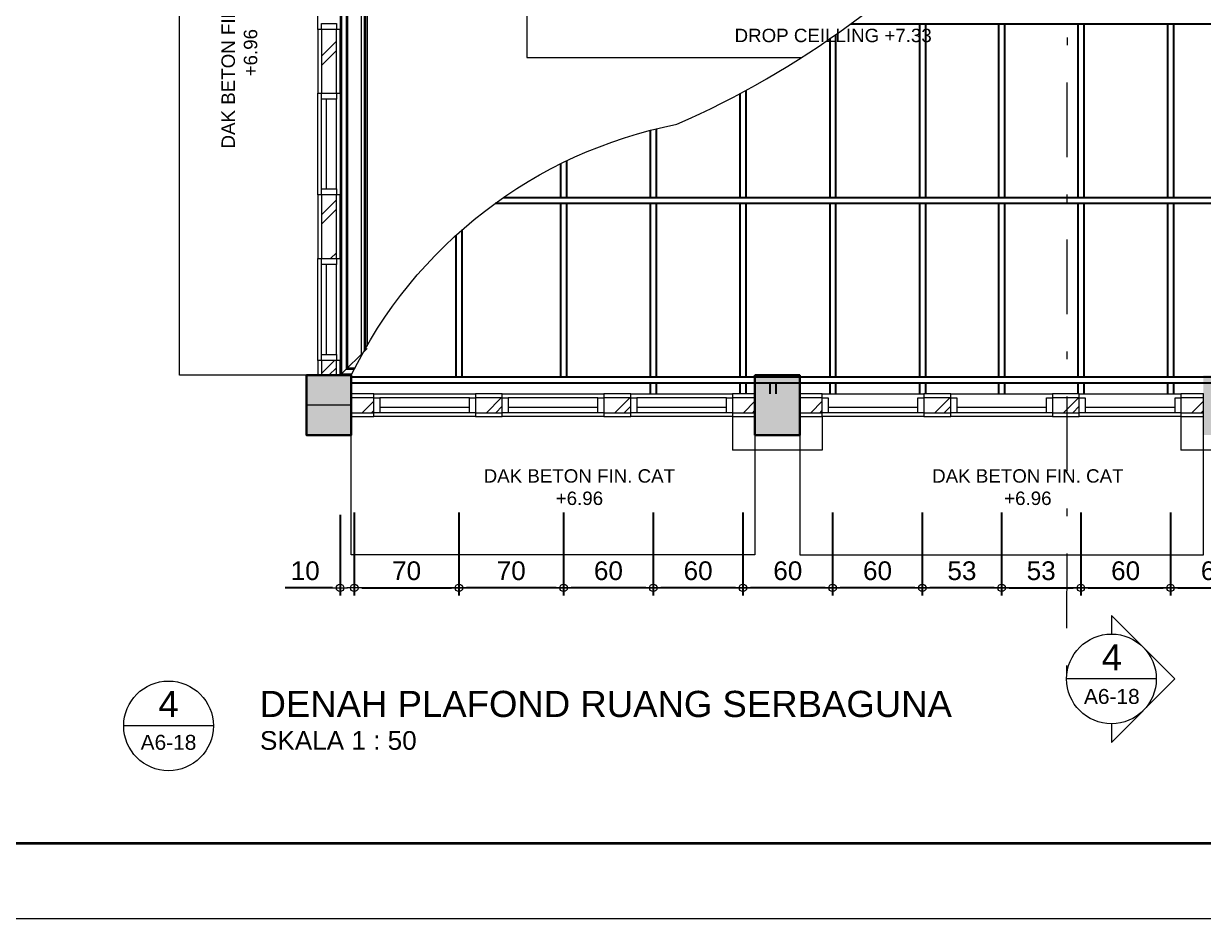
# Model space of a CAD drawing. Header units: millimetres. Extents: x -11 to 1625, y -267 to 180.
# Drawn here: x 1114.61 to 1130.4, y -157 to -145.03 of the extents above; entities that cross this region are included whole.
import ezdxf
from ezdxf.enums import TextEntityAlignment as Align

# ---------------------------------------------------------------- set-up
doc = ezdxf.new("R2010")
doc.units = ezdxf.units.MM
doc.linetypes.add('DASHDOT', pattern=[1, 0.5, -0.25, 0, -0.25])
for name, color, linetype, lineweight in [('ars', 11, 'Continuous', 5), ('atap', 7, 'Continuous', 20), ('dinding', 5, 'Continuous', 15), ('GRS KOP', 1, 'Continuous', 35), ('KOLOM', 1, 'Continuous', 30), ('kop', 7, 'Continuous', 20), ('kus', 63, 'Continuous', 15), ('lan', 7, 'Continuous', 15), ('not', 7, 'Continuous', 20), ('pla', 213, 'Continuous', 15), ('sol kol', 8, 'Continuous', 0), ('u', 6, 'Continuous', 20)]:
    doc.layers.add(name, color=color, linetype=linetype, lineweight=lineweight)
doc.layers.add('BESI', color=10, linetype='Continuous')
doc.styles.add('aku', font='arial.ttf')
doc.styles.add('BARU', font='complex.shx')
doc.styles.add('S', font='SIMPLEX', dxfattribs={"width": 1.1})
doc.styles.get("Standard").update_dxf_attribs({"font": 'ARIALUNI.TTF'})
doc.dimstyles.new('SK-50', dxfattribs={"dimtxt": 0.25, "dimasz": 0.1, "dimexe": 0.1, "dimexo": 0, "dimgap": 0.1, "dimtad": 1, "dimdec": 0, "dimlfac": 50, "dimzin": 12, "dimdsep": 46, "dimtxsty": 'Standard', "dimblk": 'BULAT', "dimcen": 0.1, "dimadec": 0, "dimazin": 3, "dimtfac": 1, "dimtdec": 0, "dimtix": 1, "dimtofl": 0, "dimtmove": 0, "dimatfit": 3, "dimldrblk": 'BULAT', "dimfxl": 0, "dimtolj": 1, "dimtzin": 0, "dimarcsym": 0})
pattern_1 = [(45, (1117.6954, -202.93754), (-0.3535534, 0.3535534), []), (45, (1117.8204, -202.93754), (-0.3535534, 0.3535534), [])]

# ---------------------------------------------------------------- blocks, each defined once
blk = doc.blocks.new('kop')
at = {"layer": 'GRS KOP'}
blk.add_lwpolyline([(1, 54), (83, 54), (83, 1), (1, 1)], close=True, dxfattribs=at)
at = {"layer": 'kop', "color": 7}
blk.add_line((0, 0), (84, 0), dxfattribs=at)
at = {"layer": 'kop', "style": 'BARU', "flags": 4}
for p, height in [((73.8, 5.4), 0.35), ((80.303, 5.382), 0.25), ((73.8, 4.9), 0.35), ((80.303, 4.882), 0.25), ((73.8, 4.4), 0.35), ((80.303, 4.382), 0.25)]:
    blk.add_attdef('-', p, '', height=height, dxfattribs=at)
at = {"layer": 'kop', "flags": 4}
for tag, p in [('AR-00', (78.057, 2.648)), ('00', (81.238, 2.647))]:
    blk.add_attdef(tag, text='', height=0.35, dxfattribs=at).set_placement(p, align=Align.MIDDLE)
blk = doc.blocks.new('Ndtpd')
blk.add_line((0.747, 0), (-0.747, 0))
blk.add_circle((0, 0), 0.747)
at = {"flags": 4}
for tag, height, p in [('NO', 0.5, (0, 0.148)), ('NOLBR', 0.3, (0, -0.398))]:
    blk.add_attdef(tag, text='', height=height, dxfattribs=at).set_placement(p, align=Align.CENTER)
for tag, p, height in [('NDTPD', (1.516, 0.148), 0.5), ('SKALA', (1.523, -0.398), 0.3)]:
    blk.add_attdef(tag, p, '', height=height, dxfattribs=at)
blk = doc.blocks.new('K1')
at = {"layer": 'KOLOM'}
blk.add_lwpolyline([(0.2, 0.15), (-0.2, 0.15), (-0.2, -0.15), (0.2, -0.15), (0.2, 0.15)], dxfattribs=at)
blk = doc.blocks.new('Npkn')
for p, q in [((0, 0.849), (0.849, 0)), ((0, 0.849), (0, 0.6)), ((0.6, 0), (-0.6, 0)), ((0, -0.849), (0.849, 0)), ((0, -0.6), (0, -0.849))]:
    blk.add_line(p, q)
blk.add_circle((0, 0), 0.6)
at = {"color": 5, "style": 'S', "width": 0.75, "flags": 4}
blk.add_attdef('NO', text='', height=0.3, dxfattribs=at).set_placement((0.005, 0.113), align=Align.CENTER)
at = {"style": 'S', "width": 0.75, "flags": 4}
blk.add_attdef('NOLBR', text='', height=0.2, dxfattribs=at).set_placement((0.005, -0.334), align=Align.CENTER)
blk = doc.blocks.new('BULAT')
for p, q in [((-1, 0), (1, 0)), ((0, -1), (0, 1))]:
    blk.add_line(p, q)
blk.add_circle((0, 0), 0.5)
blk = doc.blocks.new('*D3208')
at = {"layer": 'Defpoints', "color": 0, "ltscale": 0.15}
for p in [(1129.955, -151.573), (1131.155, -151.573), (1131.155, -152.58)]:
    blk.add_point(p, dxfattribs=at)
at = {"layer": 'u', "color": 0, "lineweight": -2, "ltscale": 0.15}
for p, q in [((1129.955, -151.573), (1129.955, -152.68)), ((1131.155, -151.573), (1131.155, -152.68)), ((1130.055, -152.58), (1131.055, -152.58))]:
    blk.add_line(p, q, dxfattribs=at)
at = {"layer": 'u', "color": 0, "lineweight": -2, "ltscale": 0.15, "xscale": 0.1, "yscale": 0.1, "zscale": 0.1, "rotation": 180}
blk.add_blockref('BULAT', (1129.955, -152.58), dxfattribs=at)
at = {"layer": 'u', "color": 0, "lineweight": -2, "ltscale": 0.15, "xscale": 0.1, "yscale": 0.1, "zscale": 0.1}
blk.add_blockref('BULAT', (1131.155, -152.58), dxfattribs=at)
at = {"layer": 'u', "color": 0, "ltscale": 0.15, "insert": (1130.555, -152.352), "char_height": 0.25, "attachment_point": 5}
blk.add_mtext('\\A1;60', dxfattribs=at)
blk = doc.blocks.new('*D3209')
at = {"layer": 'Defpoints', "color": 0, "ltscale": 0.15}
for p in [(1128.755, -151.573), (1129.955, -151.573), (1129.955, -152.58)]:
    blk.add_point(p, dxfattribs=at)
at = {"layer": 'u', "color": 0, "lineweight": -2, "ltscale": 0.15}
for p, q in [((1128.755, -151.573), (1128.755, -152.68)), ((1129.955, -151.573), (1129.955, -152.68)), ((1128.855, -152.58), (1129.855, -152.58))]:
    blk.add_line(p, q, dxfattribs=at)
at = {"layer": 'u', "color": 0, "lineweight": -2, "ltscale": 0.15, "xscale": 0.1, "yscale": 0.1, "zscale": 0.1, "rotation": 180}
blk.add_blockref('BULAT', (1128.755, -152.58), dxfattribs=at)
at = {"layer": 'u', "color": 0, "lineweight": -2, "ltscale": 0.15, "xscale": 0.1, "yscale": 0.1, "zscale": 0.1}
blk.add_blockref('BULAT', (1129.955, -152.58), dxfattribs=at)
at = {"layer": 'u', "color": 0, "ltscale": 0.15, "insert": (1129.355, -152.352), "char_height": 0.25, "attachment_point": 5}
blk.add_mtext('\\A1;60', dxfattribs=at)
blk = doc.blocks.new('*D3210')
at = {"layer": 'Defpoints', "color": 0, "ltscale": 0.15}
for p in [(1127.695, -151.573), (1128.755, -151.573), (1128.755, -152.58)]:
    blk.add_point(p, dxfattribs=at)
at = {"layer": 'u', "color": 0, "lineweight": -2, "ltscale": 0.15}
for p, q in [((1127.695, -151.573), (1127.695, -152.68)), ((1128.755, -151.573), (1128.755, -152.68)), ((1127.795, -152.58), (1128.655, -152.58))]:
    blk.add_line(p, q, dxfattribs=at)
at = {"layer": 'u', "color": 0, "lineweight": -2, "ltscale": 0.15, "xscale": 0.1, "yscale": 0.1, "zscale": 0.1, "rotation": 180}
blk.add_blockref('BULAT', (1127.695, -152.58), dxfattribs=at)
at = {"layer": 'u', "color": 0, "lineweight": -2, "ltscale": 0.15, "xscale": 0.1, "yscale": 0.1, "zscale": 0.1}
blk.add_blockref('BULAT', (1128.755, -152.58), dxfattribs=at)
at = {"layer": 'u', "color": 0, "ltscale": 0.15, "insert": (1128.225, -152.352), "char_height": 0.25, "attachment_point": 5}
blk.add_mtext('\\A1;53', dxfattribs=at)
blk = doc.blocks.new('*D3213')
at = {"layer": 'Defpoints', "color": 0, "ltscale": 0.15}
for p in [(1119.035, -151.573), (1120.435, -151.573), (1120.435, -152.58)]:
    blk.add_point(p, dxfattribs=at)
at = {"layer": 'u', "color": 0, "lineweight": -2, "ltscale": 0.15}
for p, q in [((1119.035, -151.573), (1119.035, -152.68)), ((1120.435, -151.573), (1120.435, -152.68)), ((1119.135, -152.58), (1120.335, -152.58))]:
    blk.add_line(p, q, dxfattribs=at)
at = {"layer": 'u', "color": 0, "lineweight": -2, "ltscale": 0.15, "xscale": 0.1, "yscale": 0.1, "zscale": 0.1, "rotation": 180}
blk.add_blockref('BULAT', (1119.035, -152.58), dxfattribs=at)
at = {"layer": 'u', "color": 0, "lineweight": -2, "ltscale": 0.15, "xscale": 0.1, "yscale": 0.1, "zscale": 0.1}
blk.add_blockref('BULAT', (1120.435, -152.58), dxfattribs=at)
at = {"layer": 'u', "color": 0, "ltscale": 0.15, "insert": (1119.735, -152.352), "char_height": 0.25, "attachment_point": 5}
blk.add_mtext('\\A1;70', dxfattribs=at)
blk = doc.blocks.new('*D3214')
at = {"layer": 'Defpoints', "color": 0, "ltscale": 0.15}
for p in [(1120.435, -151.573), (1121.835, -151.573), (1120.435, -152.58)]:
    blk.add_point(p, dxfattribs=at)
at = {"layer": 'u', "color": 0, "lineweight": -2, "ltscale": 0.15}
for p, q in [((1120.435, -151.573), (1120.435, -152.68)), ((1121.835, -151.573), (1121.835, -152.68)), ((1121.735, -152.58), (1120.535, -152.58))]:
    blk.add_line(p, q, dxfattribs=at)
at = {"layer": 'u', "color": 0, "lineweight": -2, "ltscale": 0.15, "xscale": 0.1, "yscale": 0.1, "zscale": 0.1, "rotation": 180}
blk.add_blockref('BULAT', (1120.435, -152.58), dxfattribs=at)
at = {"layer": 'u', "color": 0, "lineweight": -2, "ltscale": 0.15, "xscale": 0.1, "yscale": 0.1, "zscale": 0.1}
blk.add_blockref('BULAT', (1121.835, -152.58), dxfattribs=at)
at = {"layer": 'u', "color": 0, "ltscale": 0.15, "insert": (1121.135, -152.352), "char_height": 0.25, "attachment_point": 5}
blk.add_mtext('\\A1;70', dxfattribs=at)
blk = doc.blocks.new('*D3215')
at = {"layer": 'Defpoints', "color": 0, "ltscale": 0.15}
for p in [(1121.835, -151.573), (1123.035, -151.573), (1121.835, -152.58)]:
    blk.add_point(p, dxfattribs=at)
at = {"layer": 'u', "color": 0, "lineweight": -2, "ltscale": 0.15}
for p, q in [((1121.835, -151.573), (1121.835, -152.68)), ((1123.035, -151.573), (1123.035, -152.68)), ((1122.935, -152.58), (1121.935, -152.58))]:
    blk.add_line(p, q, dxfattribs=at)
at = {"layer": 'u', "color": 0, "lineweight": -2, "ltscale": 0.15, "xscale": 0.1, "yscale": 0.1, "zscale": 0.1, "rotation": 180}
blk.add_blockref('BULAT', (1121.835, -152.58), dxfattribs=at)
at = {"layer": 'u', "color": 0, "lineweight": -2, "ltscale": 0.15, "xscale": 0.1, "yscale": 0.1, "zscale": 0.1}
blk.add_blockref('BULAT', (1123.035, -152.58), dxfattribs=at)
at = {"layer": 'u', "color": 0, "ltscale": 0.15, "insert": (1122.435, -152.352), "char_height": 0.25, "attachment_point": 5}
blk.add_mtext('\\A1;60', dxfattribs=at)
blk = doc.blocks.new('*D3216')
at = {"layer": 'Defpoints', "color": 0, "ltscale": 0.15}
for p in [(1123.035, -151.573), (1124.235, -151.573), (1123.035, -152.58)]:
    blk.add_point(p, dxfattribs=at)
at = {"layer": 'u', "color": 0, "lineweight": -2, "ltscale": 0.15}
for p, q in [((1123.035, -151.573), (1123.035, -152.68)), ((1124.235, -151.573), (1124.235, -152.68)), ((1124.135, -152.58), (1123.135, -152.58))]:
    blk.add_line(p, q, dxfattribs=at)
at = {"layer": 'u', "color": 0, "lineweight": -2, "ltscale": 0.15, "xscale": 0.1, "yscale": 0.1, "zscale": 0.1, "rotation": 180}
blk.add_blockref('BULAT', (1123.035, -152.58), dxfattribs=at)
at = {"layer": 'u', "color": 0, "lineweight": -2, "ltscale": 0.15, "xscale": 0.1, "yscale": 0.1, "zscale": 0.1}
blk.add_blockref('BULAT', (1124.235, -152.58), dxfattribs=at)
at = {"layer": 'u', "color": 0, "ltscale": 0.15, "insert": (1123.635, -152.352), "char_height": 0.25, "attachment_point": 5}
blk.add_mtext('\\A1;60', dxfattribs=at)
blk = doc.blocks.new('*D3217')
at = {"layer": 'Defpoints', "color": 0, "ltscale": 0.15}
for p in [(1124.235, -151.573), (1125.435, -151.573), (1124.235, -152.58)]:
    blk.add_point(p, dxfattribs=at)
at = {"layer": 'u', "color": 0, "lineweight": -2, "ltscale": 0.15}
for p, q in [((1124.235, -151.573), (1124.235, -152.68)), ((1125.435, -151.573), (1125.435, -152.68)), ((1125.335, -152.58), (1124.335, -152.58))]:
    blk.add_line(p, q, dxfattribs=at)
at = {"layer": 'u', "color": 0, "lineweight": -2, "ltscale": 0.15, "xscale": 0.1, "yscale": 0.1, "zscale": 0.1, "rotation": 180}
blk.add_blockref('BULAT', (1124.235, -152.58), dxfattribs=at)
at = {"layer": 'u', "color": 0, "lineweight": -2, "ltscale": 0.15, "xscale": 0.1, "yscale": 0.1, "zscale": 0.1}
blk.add_blockref('BULAT', (1125.435, -152.58), dxfattribs=at)
at = {"layer": 'u', "color": 0, "ltscale": 0.15, "insert": (1124.835, -152.352), "char_height": 0.25, "attachment_point": 5}
blk.add_mtext('\\A1;60', dxfattribs=at)
blk = doc.blocks.new('*D3211')
at = {"layer": 'Defpoints', "color": 0, "ltscale": 0.15}
for p in [(1125.435, -151.573), (1126.635, -151.573), (1125.435, -152.58)]:
    blk.add_point(p, dxfattribs=at)
at = {"layer": 'u', "color": 0, "lineweight": -2, "ltscale": 0.15}
for p, q in [((1125.435, -151.573), (1125.435, -152.68)), ((1126.635, -151.573), (1126.635, -152.68)), ((1126.535, -152.58), (1125.535, -152.58))]:
    blk.add_line(p, q, dxfattribs=at)
at = {"layer": 'u', "color": 0, "lineweight": -2, "ltscale": 0.15, "xscale": 0.1, "yscale": 0.1, "zscale": 0.1, "rotation": 180}
blk.add_blockref('BULAT', (1125.435, -152.58), dxfattribs=at)
at = {"layer": 'u', "color": 0, "lineweight": -2, "ltscale": 0.15, "xscale": 0.1, "yscale": 0.1, "zscale": 0.1}
blk.add_blockref('BULAT', (1126.635, -152.58), dxfattribs=at)
at = {"layer": 'u', "color": 0, "ltscale": 0.15, "insert": (1126.035, -152.352), "char_height": 0.25, "attachment_point": 5}
blk.add_mtext('\\A1;60', dxfattribs=at)
blk = doc.blocks.new('*D3212')
at = {"layer": 'Defpoints', "color": 0, "ltscale": 0.15}
for p in [(1126.635, -151.573), (1127.695, -151.573), (1126.635, -152.58)]:
    blk.add_point(p, dxfattribs=at)
at = {"layer": 'u', "color": 0, "lineweight": -2, "ltscale": 0.15}
for p, q in [((1126.635, -151.573), (1126.635, -152.68)), ((1127.695, -151.573), (1127.695, -152.68)), ((1127.595, -152.58), (1126.735, -152.58))]:
    blk.add_line(p, q, dxfattribs=at)
at = {"layer": 'u', "color": 0, "lineweight": -2, "ltscale": 0.15, "xscale": 0.1, "yscale": 0.1, "zscale": 0.1, "rotation": 180}
blk.add_blockref('BULAT', (1126.635, -152.58), dxfattribs=at)
at = {"layer": 'u', "color": 0, "lineweight": -2, "ltscale": 0.15, "xscale": 0.1, "yscale": 0.1, "zscale": 0.1}
blk.add_blockref('BULAT', (1127.695, -152.58), dxfattribs=at)
at = {"layer": 'u', "color": 0, "ltscale": 0.15, "insert": (1127.165, -152.352), "char_height": 0.25, "attachment_point": 5}
blk.add_mtext('\\A1;53', dxfattribs=at)
blk = doc.blocks.new('*D3219')
at = {"layer": 'Defpoints', "color": 0, "ltscale": 0.15}
for p in [(1118.845, -151.604), (1119.035, -151.573), (1118.845, -152.58)]:
    blk.add_point(p, dxfattribs=at)
at = {"layer": 'u', "color": 0, "lineweight": -2, "ltscale": 0.15}
for p, q in [((1118.845, -151.604), (1118.845, -152.68)), ((1119.035, -151.573), (1119.035, -152.68)), ((1118.745, -152.58), (1118.111, -152.58)), ((1119.135, -152.58), (1119.235, -152.58))]:
    blk.add_line(p, q, dxfattribs=at)
at = {"layer": 'u', "color": 0, "lineweight": -2, "ltscale": 0.15, "xscale": 0.1, "yscale": 0.1, "zscale": 0.1}
blk.add_blockref('BULAT', (1118.845, -152.58), dxfattribs=at)
at = {"layer": 'u', "color": 0, "lineweight": -2, "ltscale": 0.15, "xscale": 0.1, "yscale": 0.1, "zscale": 0.1, "rotation": 180}
blk.add_blockref('BULAT', (1119.035, -152.58), dxfattribs=at)
at = {"layer": 'u', "color": 0, "ltscale": 0.15, "insert": (1118.378, -152.352), "char_height": 0.25, "attachment_point": 5}
blk.add_mtext('\\A1;10', dxfattribs=at)

msp = doc.modelspace()

# ---------------------------------------------------------------- hatches: boundary and pattern name
at = {"layer": 'ars'}
h = msp.add_hatch(dxfattribs=at)
h.set_pattern_fill('TEMBOK', color=256, scale=0.5)
h.set_pattern_definition(pattern_1)
h.paths.add_polyline_path([(1118.7954249, -145.9637465), (1118.7954249, -145.1104131), (1118.5954249, -145.1104131), (1118.5954249, -145.9637465)])
h = msp.add_hatch(dxfattribs=at)
h.set_pattern_fill('TEMBOK', color=256, scale=0.5)
h.set_pattern_definition(pattern_1)
h.paths.add_polyline_path([(1118.7954249, -148.1770798), (1118.7954249, -147.3237465), (1118.5954249, -147.3237465), (1118.5954249, -148.1770798)])
h = msp.add_hatch(dxfattribs=at)
h.set_pattern_fill('TEMBOK', color=256, scale=0.5)
h.set_pattern_definition(pattern_1)
h.paths.add_polyline_path([(1118.7954249, -149.7370798), (1118.7954249, -149.5370798), (1118.5954249, -149.5370798), (1118.5954249, -149.7370798)])
h = msp.add_hatch(dxfattribs=at)
h.set_pattern_fill('TEMBOK', color=256, scale=0.5)
h.set_pattern_definition([(45, (1110.4354, -153.2871), (-0.353553, 0.353553), []), (45, (1110.5604, -153.2871), (-0.353553, 0.353553), [])])
h.paths.add_polyline_path([(1119.2954249, -150.0370798), (1118.9954249, -150.0370798), (1118.9954249, -150.2370798), (1119.2954249, -150.2370798)])
h = msp.add_hatch(dxfattribs=at)
h.set_pattern_fill('TEMBOK', color=256, scale=0.5)
h.set_pattern_definition([(45, (1112.0954, -153.2871), (-0.353553, 0.353553), []), (45, (1112.2204, -153.2871), (-0.353553, 0.353553), [])])
h.paths.add_polyline_path([(1121.0154249, -150.0370798), (1120.6554249, -150.0370798), (1120.6554249, -150.2370798), (1121.0154249, -150.2370798)])
h = msp.add_hatch(dxfattribs=at)
h.set_pattern_fill('TEMBOK', color=256, scale=0.5)
h.set_pattern_definition([(45, (1113.8154, -153.2871), (-0.353553, 0.353553), []), (45, (1113.9404, -153.2871), (-0.353553, 0.353553), [])])
h.paths.add_polyline_path([(1122.7354249, -150.0370798), (1122.3754249, -150.0370798), (1122.3754249, -150.2370798), (1122.7354249, -150.2370798)])
h = msp.add_hatch(dxfattribs=at)
h.set_pattern_fill('TEMBOK', color=256, scale=0.5)
h.set_pattern_definition([(45, (1115.5354, -153.2871), (-0.353553, 0.353553), []), (45, (1115.6604, -153.2871), (-0.353553, 0.353553), [])])
h.paths.add_polyline_path([(1124.3954249, -150.0370798), (1124.0954249, -150.0370798), (1124.0954249, -150.2370798), (1124.3954249, -150.2370798)])
h = msp.add_hatch(dxfattribs=at)
h.set_pattern_fill('TEMBOK', color=256, scale=0.5)
h.set_pattern_definition([(45, (1116.4354, -153.2871), (-0.353553, 0.353553), []), (45, (1116.5604, -153.2871), (-0.353553, 0.353553), [])])
h.paths.add_polyline_path([(1125.2954249, -150.0370798), (1124.9954249, -150.0370798), (1124.9954249, -150.2370798), (1125.2954249, -150.2370798)])
h = msp.add_hatch(dxfattribs=at)
h.set_pattern_fill('TEMBOK', color=256, scale=0.5)
h.set_pattern_definition([(45, (1118.0954, -153.2871), (-0.353553, 0.353553), []), (45, (1118.2204, -153.2871), (-0.353553, 0.353553), [])])
h.paths.add_polyline_path([(1127.0154249, -150.0370798), (1126.6554249, -150.0370798), (1126.6554249, -150.2370798), (1127.0154249, -150.2370798)])
h = msp.add_hatch(dxfattribs=at)
h.set_pattern_fill('TEMBOK', color=256, scale=0.5)
h.set_pattern_definition([(45, (1119.8154, -153.2871), (-0.353553, 0.353553), []), (45, (1119.9404, -153.2871), (-0.353553, 0.353553), [])])
h.paths.add_polyline_path([(1128.7354249, -150.0370798), (1128.3754249, -150.0370798), (1128.3754249, -150.2370798), (1128.7354249, -150.2370798)])
h = msp.add_hatch(dxfattribs=at)
h.set_pattern_fill('TEMBOK', color=256, scale=0.5)
h.set_pattern_definition([(45, (1121.5354, -153.2871), (-0.353553, 0.353553), []), (45, (1121.6604, -153.2871), (-0.353553, 0.353553), [])])
h.paths.add_polyline_path([(1130.3954249, -150.0370798), (1130.0954249, -150.0370798), (1130.0954249, -150.2370798), (1130.3954249, -150.2370798)])
at = {"layer": 'sol kol'}
for points in [[(1118.3954249, -149.7370798), (1118.3954249, -150.5370798), (1118.9954249, -150.5370798), (1118.9954249, -149.7370798)], [(1124.3954249, -149.7370798), (1124.3954249, -150.5370798), (1124.9954249, -150.5370798), (1124.9954249, -149.7370798)], [(1130.3954249, -149.7370798), (1130.3954249, -150.5370798), (1130.9954249, -150.5370798), (1130.9954249, -149.7370798)]]:
    msp.add_hatch(color=256, dxfattribs=at).paths.add_polyline_path(points)

# ---------------------------------------------------------------- linework, layer by layer
at = {"layer": 'ars'}
for points in [[(1118.7954249, -145.9637465), (1118.7954249, -145.1104131), (1118.5954249, -145.1104131), (1118.5954249, -145.9637465)], [(1118.7954249, -148.1770798), (1118.7954249, -147.3237465), (1118.5954249, -147.3237465), (1118.5954249, -148.1770798)], [(1118.7954249, -149.7370798), (1118.7954249, -149.5370798), (1118.5954249, -149.5370798), (1118.5954249, -149.7370798)], [(1119.2954249, -150.0370798), (1118.9954249, -150.0370798), (1118.9954249, -150.2370798), (1119.2954249, -150.2370798)], [(1121.0154249, -150.0370798), (1120.6554249, -150.0370798), (1120.6554249, -150.2370798), (1121.0154249, -150.2370798)], [(1122.7354249, -150.0370798), (1122.3754249, -150.0370798), (1122.3754249, -150.2370798), (1122.7354249, -150.2370798)], [(1124.3954249, -150.0370798), (1124.0954249, -150.0370798), (1124.0954249, -150.2370798), (1124.3954249, -150.2370798)], [(1125.2954249, -150.0370798), (1124.9954249, -150.0370798), (1124.9954249, -150.2370798), (1125.2954249, -150.2370798)], [(1127.0154249, -150.0370798), (1126.6554249, -150.0370798), (1126.6554249, -150.2370798), (1127.0154249, -150.2370798)], [(1128.7354249, -150.0370798), (1128.3754249, -150.0370798), (1128.3754249, -150.2370798), (1128.7354249, -150.2370798)], [(1130.3954249, -150.0370798), (1130.0954249, -150.0370798), (1130.0954249, -150.2370798), (1130.3954249, -150.2370798)]]:
    msp.add_lwpolyline(points, close=True, dxfattribs=at)
at = {"layer": 'atap'}
for points in [[(1118.5454249, -149.7370798), (1116.6954249, -149.7370798), (1116.6954249, -141.5370798), (1118.5454249, -141.5370798)], [(1124.3954249, -150.2870798), (1124.3954249, -152.1370798), (1118.9954249, -152.1370798), (1118.9954249, -150.2870798)], [(1124.9954249, -150.2870798), (1124.9954249, -152.1370798), (1130.3954249, -152.1370798), (1130.3954249, -150.2870798)]]:
    msp.add_lwpolyline(points, dxfattribs=at)
at = {"layer": 'BESI'}
for p, q in [((1125.6786889, -145.0370798), (1136.5454249, -145.0370798)), ((1121.035006, -147.3570798), (1136.5454249, -147.3570798)), ((1120.9219985, -147.4370798), (1136.5454249, -147.4370798)), ((1118.9954249, -149.7570798), (1136.5454249, -149.7570798)), ((1118.9954249, -149.8370798), (1136.5454249, -149.8370798))]:
    msp.add_line(p, q, dxfattribs=at)
for points in [[(1126.5954249, -145.0370798), (1126.5954249, -147.3570798)], [(1126.6754249, -145.0370798), (1126.6754249, -147.3570798)], [(1127.6554249, -145.0370798), (1127.6554249, -147.3570798)], [(1127.7354249, -145.0370798), (1127.7354249, -147.3570798)], [(1128.7154249, -145.0370798), (1128.7154249, -147.3570798)], [(1128.7954249, -145.0370798), (1128.7954249, -147.3570798)], [(1129.9154249, -145.0370798), (1129.9154249, -147.3570798)], [(1129.9954249, -145.0370798), (1129.9954249, -147.3570798)], [(1125.4754249, -145.1829885), (1125.4754249, -147.3570798)], [(1125.3954249, -145.2387171), (1125.3954249, -147.3570798)], [(1124.1954249, -145.9699641), (1124.1954249, -147.3570798)], [(1124.2754249, -145.9269037), (1124.2754249, -147.3570798)], [(1122.9954249, -146.4610029), (1122.9954249, -147.3570798)], [(1123.0754249, -146.4409172), (1123.0754249, -147.3570798)], [(1121.7954249, -146.9084924), (1121.7954249, -147.3570798)], [(1121.8754249, -146.8694576), (1121.8754249, -147.3570798)], [(1121.7954249, -147.4370798), (1121.7954249, -149.7570798)], [(1121.8754249, -147.4370798), (1121.8754249, -149.7570798)], [(1122.9954249, -147.4370798), (1122.9954249, -149.7570798)], [(1123.0754249, -147.4370798), (1123.0754249, -149.7570798)], [(1124.1954249, -147.4370798), (1124.1954249, -149.7570798)], [(1124.2754249, -147.4370798), (1124.2754249, -149.7570798)], [(1125.3954249, -147.4370798), (1125.3954249, -149.7570798)], [(1125.4754249, -147.4370798), (1125.4754249, -149.7570798)], [(1126.5954249, -147.4370798), (1126.5954249, -149.7570798)], [(1126.6754249, -147.4370798), (1126.6754249, -149.7570798)], [(1127.6554249, -147.4370798), (1127.6554249, -149.7570798)], [(1127.7354249, -147.4370798), (1127.7354249, -149.7570798)], [(1128.7154249, -147.4370798), (1128.7154249, -149.7570798)], [(1128.7954249, -147.4370798), (1128.7954249, -149.7570798)], [(1129.9154249, -147.4370798), (1129.9154249, -149.7570798)], [(1129.9954249, -147.4370798), (1129.9954249, -149.7570798)], [(1120.3954249, -147.8650186), (1120.3954249, -149.7570798)], [(1120.4754249, -147.7935874), (1120.4754249, -149.7570798)], [(1122.9954249, -149.8370798), (1122.9954249, -149.9870798)], [(1123.0754249, -149.8370798), (1123.0754249, -149.9870798)], [(1124.1954249, -149.8370798), (1124.1954249, -149.9870798)], [(1124.2754249, -149.8370798), (1124.2754249, -149.9870798)], [(1124.5954249, -149.8370798), (1124.5954249, -149.9870798)], [(1124.6754249, -149.8370798), (1124.6754249, -149.9870798)], [(1125.3954249, -149.8370798), (1125.3954249, -149.9870798)], [(1125.4754249, -149.8370798), (1125.4754249, -149.9870798)], [(1126.5954249, -149.8370798), (1126.5954249, -149.9870798)], [(1126.6754249, -149.8370798), (1126.6754249, -149.9870798)], [(1127.6554249, -149.8370798), (1127.6554249, -149.9870798)], [(1127.7354249, -149.8370798), (1127.7354249, -149.9870798)], [(1128.7154249, -149.8370798), (1128.7154249, -149.9870798)], [(1128.7954249, -149.8370798), (1128.7954249, -149.9870798)], [(1129.9154249, -149.8370798), (1129.9154249, -149.9870798)], [(1129.9954249, -149.8370798), (1129.9954249, -149.9870798)]]:
    msp.add_lwpolyline(points, dxfattribs=at)
at = {"layer": 'dinding'}
for points in [[(1118.8454249, -145.9637465), (1118.8454249, -145.1104131), (1118.5454249, -145.1104131), (1118.5454249, -145.9637465)], [(1118.8454249, -148.1770798), (1118.8454249, -147.3237465), (1118.5454249, -147.3237465), (1118.5454249, -148.1770798)], [(1118.8454249, -149.7370798), (1118.8454249, -149.5370798), (1118.5454249, -149.5370798), (1118.5454249, -149.7370798)], [(1119.2954249, -149.9870798), (1118.9954249, -149.9870798), (1118.9954249, -150.2870798), (1119.2954249, -150.2870798)], [(1121.0154249, -149.9870798), (1120.6554249, -149.9870798), (1120.6554249, -150.2870798), (1121.0154249, -150.2870798)], [(1122.7354249, -149.9870798), (1122.3754249, -149.9870798), (1122.3754249, -150.2870798), (1122.7354249, -150.2870798)], [(1124.3954249, -149.9870798), (1124.0954249, -149.9870798), (1124.0954249, -150.2870798), (1124.3954249, -150.2870798)], [(1125.2954249, -149.9870798), (1124.9954249, -149.9870798), (1124.9954249, -150.2870798), (1125.2954249, -150.2870798)], [(1127.0154249, -149.9870798), (1126.6554249, -149.9870798), (1126.6554249, -150.2870798), (1127.0154249, -150.2870798)], [(1128.7354249, -149.9870798), (1128.3754249, -149.9870798), (1128.3754249, -150.2870798), (1128.7354249, -150.2870798)], [(1130.3954249, -149.9870798), (1130.0954249, -149.9870798), (1130.0954249, -150.2870798), (1130.3954249, -150.2870798)]]:
    msp.add_lwpolyline(points, close=True, dxfattribs=at)
at = {"layer": 'kus'}
for p, q in [((1118.5954249, -147.2437465), (1118.5954249, -146.0437465)), ((1118.6654249, -147.2437465), (1118.6654249, -146.0437465)), ((1118.7954249, -147.2437465), (1118.7954249, -146.0437465)), ((1118.5954249, -149.4570798), (1118.5954249, -148.2570798)), ((1118.6654249, -149.4570798), (1118.6654249, -148.2570798)), ((1118.7954249, -149.4570798), (1118.7954249, -148.2570798)), ((1120.5754249, -150.0370798), (1119.3754249, -150.0370798)), ((1122.2954249, -150.0370798), (1121.0954249, -150.0370798)), ((1124.0154249, -150.0370798), (1122.8154249, -150.0370798)), ((1120.5754249, -150.1670798), (1119.3754249, -150.1670798)), ((1120.5754249, -150.2370798), (1119.3754249, -150.2370798)), ((1122.2954249, -150.1670798), (1121.0954249, -150.1670798)), ((1122.2954249, -150.2370798), (1121.0954249, -150.2370798)), ((1124.0154249, -150.1670798), (1122.8154249, -150.1670798)), ((1124.0154249, -150.2370798), (1122.8154249, -150.2370798)), ((1126.5754249, -150.1670798), (1125.3754249, -150.1670798)), ((1126.5754249, -150.2370798), (1125.3754249, -150.2370798)), ((1128.2954249, -150.1670798), (1127.0954249, -150.1670798)), ((1128.2954249, -150.2370798), (1127.0954249, -150.2370798)), ((1130.0154249, -150.1670798), (1128.8154249, -150.1670798)), ((1130.0154249, -150.2370798), (1128.8154249, -150.2370798))]:
    msp.add_line(p, q, dxfattribs=at)
for points in [[(1118.5954249, -145.1104131), (1118.5954249, -145.0304131), (1118.7954249, -145.0304131), (1118.7954249, -145.1104131)], [(1118.5954249, -146.0437465), (1118.5954249, -145.9637465), (1118.7954249, -145.9637465), (1118.7954249, -146.0437465)], [(1118.5954249, -147.3237465), (1118.5954249, -147.2437465), (1118.7954249, -147.2437465), (1118.7954249, -147.3237465)], [(1118.5954249, -148.2570798), (1118.5954249, -148.1770798), (1118.7954249, -148.1770798), (1118.7954249, -148.2570798)], [(1118.5954249, -149.5370798), (1118.5954249, -149.4570798), (1118.7954249, -149.4570798), (1118.7954249, -149.5370798)], [(1119.3754249, -150.2370798), (1119.2954249, -150.2370798), (1119.2954249, -150.0370798), (1119.3754249, -150.0370798)], [(1120.6554249, -150.2370798), (1120.5754249, -150.2370798), (1120.5754249, -150.0370798), (1120.6554249, -150.0370798)], [(1121.0954249, -150.2370798), (1121.0154249, -150.2370798), (1121.0154249, -150.0370798), (1121.0954249, -150.0370798)], [(1122.3754249, -150.2370798), (1122.2954249, -150.2370798), (1122.2954249, -150.0370798), (1122.3754249, -150.0370798)], [(1122.8154249, -150.2370798), (1122.7354249, -150.2370798), (1122.7354249, -150.0370798), (1122.8154249, -150.0370798)], [(1124.0954249, -150.2370798), (1124.0154249, -150.2370798), (1124.0154249, -150.0370798), (1124.0954249, -150.0370798)], [(1125.3754249, -150.2370798), (1125.2954249, -150.2370798), (1125.2954249, -150.0370798), (1125.3754249, -150.0370798)], [(1126.6554249, -150.2370798), (1126.5754249, -150.2370798), (1126.5754249, -150.0370798), (1126.6554249, -150.0370798)], [(1127.0954249, -150.2370798), (1127.0154249, -150.2370798), (1127.0154249, -150.0370798), (1127.0954249, -150.0370798)], [(1128.3754249, -150.2370798), (1128.2954249, -150.2370798), (1128.2954249, -150.0370798), (1128.3754249, -150.0370798)], [(1128.8154249, -150.2370798), (1128.7354249, -150.2370798), (1128.7354249, -150.0370798), (1128.8154249, -150.0370798)], [(1130.0954249, -150.2370798), (1130.0154249, -150.2370798), (1130.0154249, -150.0370798), (1130.0954249, -150.0370798)]]:
    msp.add_lwpolyline(points, close=True, dxfattribs=at)
at = {"layer": 'lan'}
for p, q in [((1124.0954249, -150.2870798), (1124.0954249, -150.7370798)), ((1125.2954249, -150.2870798), (1125.2954249, -150.7370798)), ((1130.0954249, -150.2870798), (1130.0954249, -150.7370798)), ((1125.2954249, -150.7370798), (1124.0954249, -150.7370798)), ((1131.2954249, -150.7370798), (1130.0954249, -150.7370798))]:
    msp.add_line(p, q, dxfattribs=at)
for points in [[(1118.5454249, -145.1104131), (1118.5454249, -143.7504131), (1118.8454249, -143.7504131), (1118.8454249, -145.1104131)], [(1118.5454249, -147.3237465), (1118.5454249, -145.9637465), (1118.8454249, -145.9637465), (1118.8454249, -147.3237465)], [(1118.5454249, -149.5370798), (1118.5454249, -148.1770798), (1118.8454249, -148.1770798), (1118.8454249, -149.5370798)], [(1120.6554249, -150.2870798), (1119.2954249, -150.2870798), (1119.2954249, -149.9870798), (1120.6554249, -149.9870798)], [(1122.3754249, -150.2870798), (1121.0154249, -150.2870798), (1121.0154249, -149.9870798), (1122.3754249, -149.9870798)], [(1124.0954249, -150.2870798), (1122.7354249, -150.2870798), (1122.7354249, -149.9870798), (1124.0954249, -149.9870798)], [(1126.6554249, -150.2870798), (1125.2954249, -150.2870798), (1125.2954249, -149.9870798), (1126.6554249, -149.9870798)], [(1128.3754249, -150.2870798), (1127.0154249, -150.2870798), (1127.0154249, -149.9870798), (1128.3754249, -149.9870798)], [(1130.0954249, -150.2870798), (1128.7354249, -150.2870798), (1128.7354249, -149.9870798), (1130.0954249, -149.9870798)]]:
    msp.add_lwpolyline(points, close=True, dxfattribs=at)
at = {"layer": 'not', "linetype": 'DASHDOT', "ltscale": 2}
msp.add_lwpolyline([(1128.5811984, -126.919958), (1128.5655896, -153.7868524)], dxfattribs=at)
at = {"layer": 'pla'}
for points in [[(1136.3954249, -128.5370798), (1136.3954249, -128.2870798), (1130.9954249, -128.2870798), (1130.9954249, -128.5370798), (1130.9954249, -128.6370798), (1124.3954249, -128.6370798), (1124.3954249, -128.5370798), (1124.3954249, -128.2870798), (1118.9954249, -128.2870798), (1118.9954249, -128.5370798), (1118.8454249, -128.5370798), (1118.8454249, -136.7370798), (1118.9954249, -136.7370798), (1118.9954249, -137.5370798), (1118.8454249, -137.5370798), (1118.8454249, -140.7370798), (1118.9954249, -140.7370798), (1118.9954249, -141.5370798), (1118.8454249, -141.5370798), (1118.8454249, -149.7370798), (1118.9954249, -149.7370798)], [(1136.3754249, -128.5509001), (1136.3754249, -128.3070798), (1131.0154249, -128.3070798), (1131.0154249, -128.5370798), (1131.0154249, -128.6570798), (1124.3754249, -128.6570798), (1124.3754249, -128.5370798), (1124.3754249, -128.3070798), (1119.0154249, -128.3070798), (1119.0154249, -128.5570798), (1118.8654249, -128.5570798), (1118.8654249, -136.7170798), (1119.0154249, -136.7170798), (1119.0154249, -137.5570798), (1118.8654249, -137.5570798), (1118.8654249, -140.7170798), (1119.0154249, -140.7170798), (1119.0154249, -141.5570798), (1118.8654249, -141.5570798), (1118.8654249, -149.7170798), (1119.0051559, -149.7170798)], [(1136.3154249, -128.5926559), (1136.3154249, -128.3670798), (1131.0754249, -128.3670798), (1131.0754249, -128.5370798), (1131.0754249, -128.7170798), (1124.3154249, -128.7170798), (1124.3154249, -128.5370798), (1124.3154249, -128.3670798), (1119.0754249, -128.3670798), (1119.0754249, -128.6170798), (1118.9254249, -128.6170798), (1118.9254249, -136.6570798), (1119.0754249, -136.6570798), (1119.0754249, -137.6170798), (1118.9254249, -137.6170798), (1118.9254249, -140.6570798), (1119.0754249, -140.6570798), (1119.0754249, -141.6170798), (1118.9254249, -141.6170798), (1118.9254249, -149.6570798), (1119.0348887, -149.6570798)], [(1136.2954249, -128.6066734), (1136.2954249, -128.3870798), (1131.0954249, -128.3870798), (1131.0954249, -128.5370798), (1131.0954249, -128.7370798), (1124.2954249, -128.7370798), (1124.2954249, -128.5370798), (1124.2954249, -128.3870798), (1119.0954249, -128.3870798), (1119.0954249, -128.6370798), (1118.9454249, -128.6370798), (1118.9454249, -136.6370798), (1119.0954249, -136.6370798), (1119.0954249, -137.6370798), (1118.9454249, -137.6370798), (1118.9454249, -140.6370798), (1119.0954249, -140.6370798), (1119.0954249, -141.6370798), (1118.9454249, -141.6370798), (1118.9454249, -149.6370798), (1119.0449812, -149.6370798)], [(1136.1154249, -128.7350894), (1136.1154249, -128.5670798), (1131.2754249, -128.5670798), (1131.2754249, -128.9170798), (1124.1154249, -128.9170798), (1124.1154249, -128.5670798), (1119.2754249, -128.5670798), (1119.2754249, -128.8170798), (1119.1254249, -128.8170798), (1119.1254249, -136.4570798), (1119.2754249, -136.4570798), (1119.2754249, -137.8170798), (1119.1254249, -137.8170798), (1119.1254249, -140.4570798), (1119.2754249, -140.4570798), (1119.2754249, -141.8170798), (1119.1254249, -141.8170798), (1119.1254249, -149.4570798), (1119.1399986, -149.4570798)], [(1136.0754249, -128.7641864), (1136.0754249, -128.6070798), (1131.3154249, -128.6070798), (1131.3154249, -128.9570798), (1124.0754249, -128.9570798), (1124.0754249, -128.6070798), (1119.3154249, -128.6070798), (1119.3154249, -128.8570798), (1119.1654249, -128.8570798), (1119.1654249, -136.4170798), (1119.3154249, -136.4170798), (1119.3154249, -137.8570798), (1119.1654249, -137.8570798), (1119.1654249, -140.4170798), (1119.3154249, -140.4170798), (1119.3154249, -141.8570798), (1119.1654249, -141.8570798), (1119.1654249, -149.4112472)], [(1136.0554249, -128.7788124), (1136.0554249, -128.6270798), (1131.3354249, -128.6270798), (1131.3354249, -128.9770798), (1124.0554249, -128.9770798), (1124.0554249, -128.6270798), (1119.3354249, -128.6270798), (1119.3354249, -128.8770798), (1119.1854249, -128.8770798), (1119.1854249, -136.3970798), (1119.3354249, -136.3970798), (1119.3354249, -137.8770798), (1119.1854249, -137.8770798), (1119.1854249, -140.3970798), (1119.3354249, -140.3970798), (1119.3354249, -141.8770798), (1119.1854249, -141.8770798), (1119.1854249, -149.37583)], [(1136.0354249, -128.7934903), (1136.0354249, -128.6470798), (1131.3554249, -128.6470798), (1131.3554249, -128.9970798), (1124.0354249, -128.9970798), (1124.0354249, -128.6470798), (1119.3554249, -128.6470798), (1119.3554249, -128.8970798), (1119.2054249, -128.8970798), (1119.2054249, -136.3770798), (1119.3554249, -136.3770798), (1119.3554249, -137.8970798), (1119.2054249, -137.8970798), (1119.2054249, -140.3770798), (1119.3554249, -140.3770798), (1119.3554249, -141.8970798), (1119.2054249, -141.8970798), (1119.2054249, -149.3409502)], [(1118.8454249, -149.7370798), (1119.2054249, -149.3770798)]]:
    msp.add_lwpolyline(points, dxfattribs=at)
at = {"layer": 'sol kol'}
msp.add_lwpolyline([(1118.9954249, -150.1370798), (1118.3954249, -150.1370798)], dxfattribs=at)
at = {"layer": 'u'}
msp.add_lwpolyline([(1118.9954249, -149.7370798, -0.2357249147), (1123.3489147, -146.3807548, 0.2201092367), (1130.1854249, -138.648241, -0.2111456133), (1136.3954249, -128.5370798, 0.6898879925)], format="xyb", dxfattribs=at)
msp.add_lwpolyline([(1132.3163186, -132.7870798), (1121.3454249, -132.7870798), (1121.3454249, -145.4870798), (1125.0214345, -145.4870798)], dxfattribs=at)

# ---------------------------------------------------------------- block references
at = {"layer": 'KOLOM', "xscale": 2, "yscale": 2, "zscale": 2, "rotation": 90}
for p in [(1118.6954249, -150.1370798), (1124.6954249, -150.1370798)]:
    msp.add_blockref('K1', p, dxfattribs=at)
at = {"layer": 'kop'}
msp.add_blockref('kop', (1079.2141622, -157), dxfattribs=at)
at = {"layer": 'not'}
ref = msp.add_blockref('Npkn', (1129.1654918, -153.7976866), dxfattribs=at)
ref.add_attrib('NO', '4', dxfattribs={"layer": '0', "height": 0.35, "flags": 4}).set_placement((1129.1702574, -153.684784), align=Align.CENTER)
ref.add_attrib('NOLBR', 'A6-18', dxfattribs={"layer": '0', "height": 0.2, "flags": 4}).set_placement((1129.1702574, -154.1319244), align=Align.CENTER)
ref = msp.add_blockref('Ndtpd', (1116.5499059, -154.4254812), dxfattribs=dict(at, xscale=0.803212851405533, yscale=0.803212851405533, zscale=0.803212851405533))
ref.add_attrib('NO', '4', dxfattribs={"layer": '0', "height": 0.35, "flags": 4}).set_placement((1116.5495788, -154.3069553), align=Align.CENTER)
ref.add_attrib('NDTPD', 'DENAH PLAFOND RUANG SERBAGUNA', (1117.7675906, -154.3069553), dxfattribs={"layer": '0', "height": 0.35, "flags": 4})
ref.add_attrib('NOLBR', 'A6-18', dxfattribs={"layer": '0', "height": 0.2, "flags": 4}).set_placement((1116.5495788, -154.7454511), align=Align.CENTER)
ref.add_attrib('SKALA', 'SKALA 1 : 50', (1117.7733906, -154.7454511), dxfattribs={"layer": '0', "height": 0.25, "flags": 4})

# ---------------------------------------------------------------- texts
at = {"layer": 'not', "insert": (1117.2584289, -145.4355064), "char_height": 0.179321095, "attachment_point": 1, "rotation": 90, "style": 'aku'}
msp.add_mtext('\\pi-1.2683;DAK BETON FIN. CAT \\P\\pi-0.30421;+6.96', dxfattribs=at)
at = {"layer": 'not', "char_height": 0.179321095, "attachment_point": 7, "style": 'aku'}
for s, insert in [('\\pi-1.3039;DROP CEILLING +7.33', (1125.4268307, -145.2843822)), ('\\pi-1.2683;DAK BETON FIN. CAT \\P\\pi-0.30421;+6.96', (1122.0344221, -151.4740758)), ('\\pi-1.2683;DAK BETON FIN. CAT \\P\\pi-0.30421;+6.96', (1128.0344221, -151.4740758))]:
    msp.add_mtext(s, dxfattribs=dict(at, insert=insert))

# ---------------------------------------------------------------- dimensions: what is measured, and where the dimension line sits
at = {"layer": 'u', "ltscale": 0.15}
dim = msp.add_linear_dim(base=(1118.8454248826, -152.5799898016), p1=(1119.0354248826, -151.573137717), p2=(1118.8454248826, -151.604170554), dimstyle='SK-50', dxfattribs=at)
dim.commit()
dim.dimension.update_dxf_attribs({"geometry": '*D3219', "text_midpoint": (1118.3783887298, -152.5799898016), "dimtype": 160})
for base, p1, p2, picture, middle in [((1120.4354249, -152.5799898), (1119.0354249, -151.5731377), (1120.4354249, -151.5731377), '*D3213', (1119.7354249, -152.3522613)), ((1129.9554249, -152.5799898), (1128.7554249, -151.5731377), (1129.9554249, -151.5731377), '*D3209', (1129.3554249, -152.3522613)), ((1131.1554249, -152.5799898), (1129.9554249, -151.5731377), (1131.1554249, -151.5731377), '*D3208', (1130.5554249, -152.3522613))]:
    dim = msp.add_linear_dim(base=base, p1=p1, p2=p2, angle=180, dimstyle='SK-50', dxfattribs=at)
    dim.commit()
    dim.dimension.update_dxf_attribs({"geometry": picture, "text_midpoint": middle})
for base, p1, p2, picture, middle in [((1120.4354249, -152.5799898), (1121.8354249, -151.5731377), (1120.4354249, -151.5731377), '*D3214', (1121.1354249, -152.3522613)), ((1121.8354249, -152.5799898), (1123.0354249, -151.5731377), (1121.8354249, -151.5731377), '*D3215', (1122.4354249, -152.3522613)), ((1123.0354249, -152.5799898), (1124.2354249, -151.5731377), (1123.0354249, -151.5731377), '*D3216', (1123.6354249, -152.3522613)), ((1124.2354249, -152.5799898), (1125.4354249, -151.5731377), (1124.2354249, -151.5731377), '*D3217', (1124.8354249, -152.3522613)), ((1125.4354249, -152.5799898), (1126.6354249, -151.5731377), (1125.4354249, -151.5731377), '*D3211', (1126.0354249, -152.3522613))]:
    dim = msp.add_linear_dim(base=base, p1=p1, p2=p2, dimstyle='SK-50', dxfattribs=at)
    dim.commit()
    dim.dimension.update_dxf_attribs({"geometry": picture, "text_midpoint": middle})
dim = msp.add_linear_dim(base=(1126.6354249, -152.5799898), p1=(1127.6954249, -151.5731377), p2=(1126.6354249, -151.5731377), dimstyle='SK-50', override={"dimdec": 2}, dxfattribs=at)
dim.commit()
dim.dimension.update_dxf_attribs({"geometry": '*D3212', "text_midpoint": (1127.1654249, -152.3522613)})
dim = msp.add_linear_dim(base=(1128.7554249, -152.5799898), p1=(1127.6954249, -151.5731377), p2=(1128.7554249, -151.5731377), angle=180, dimstyle='SK-50', override={"dimdec": 2}, dxfattribs=at)
dim.commit()
dim.dimension.update_dxf_attribs({"geometry": '*D3210', "text_midpoint": (1128.2254249, -152.3522613)})

doc.saveas('drawing.dxf')
